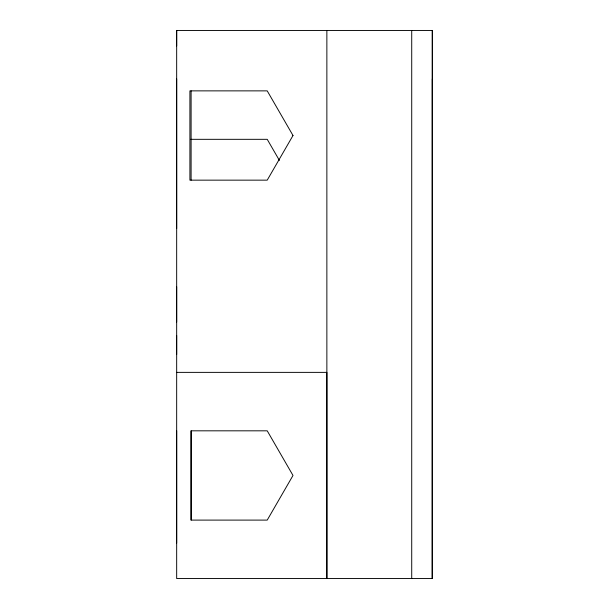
<?xml version="1.0" encoding="UTF-8"?>
<svg xmlns="http://www.w3.org/2000/svg" width="609" height="609" viewBox="0 0 609 609"><rect width="100%" height="100%" fill="white"/><g stroke="black" fill="none" stroke-linecap="round" stroke-linejoin="round"><path stroke-width="0.91" d="M176.671 543.106L176.671 430.822M176.671 354.499L176.671 335.399M176.671 322.054L176.671 286.755M176.671 228.603L176.671 78.904M176.671 45.911L176.671 30.45L432.329 30.45L432.329 578.55L176.671 578.55L176.671 30.45M191.104 520.101L191.104 430.822L267.229 430.822L292.998 475.462L267.222 520.101L191.104 520.101L191.104 430.822M326.866 30.45L326.866 578.55L326.866 372.373L176.671 372.373M411.722 578.55L411.722 30.45M432.291 30.45L432.299 578.55L432.329 78.904M190.83 139.324L267.222 139.324L279.409 160.426M191.104 90.87L191.104 180.165M292.998 135.51L267.222 180.15L189.909 180.15L189.909 90.87L267.222 90.87L292.998 135.51"/></g></svg>
